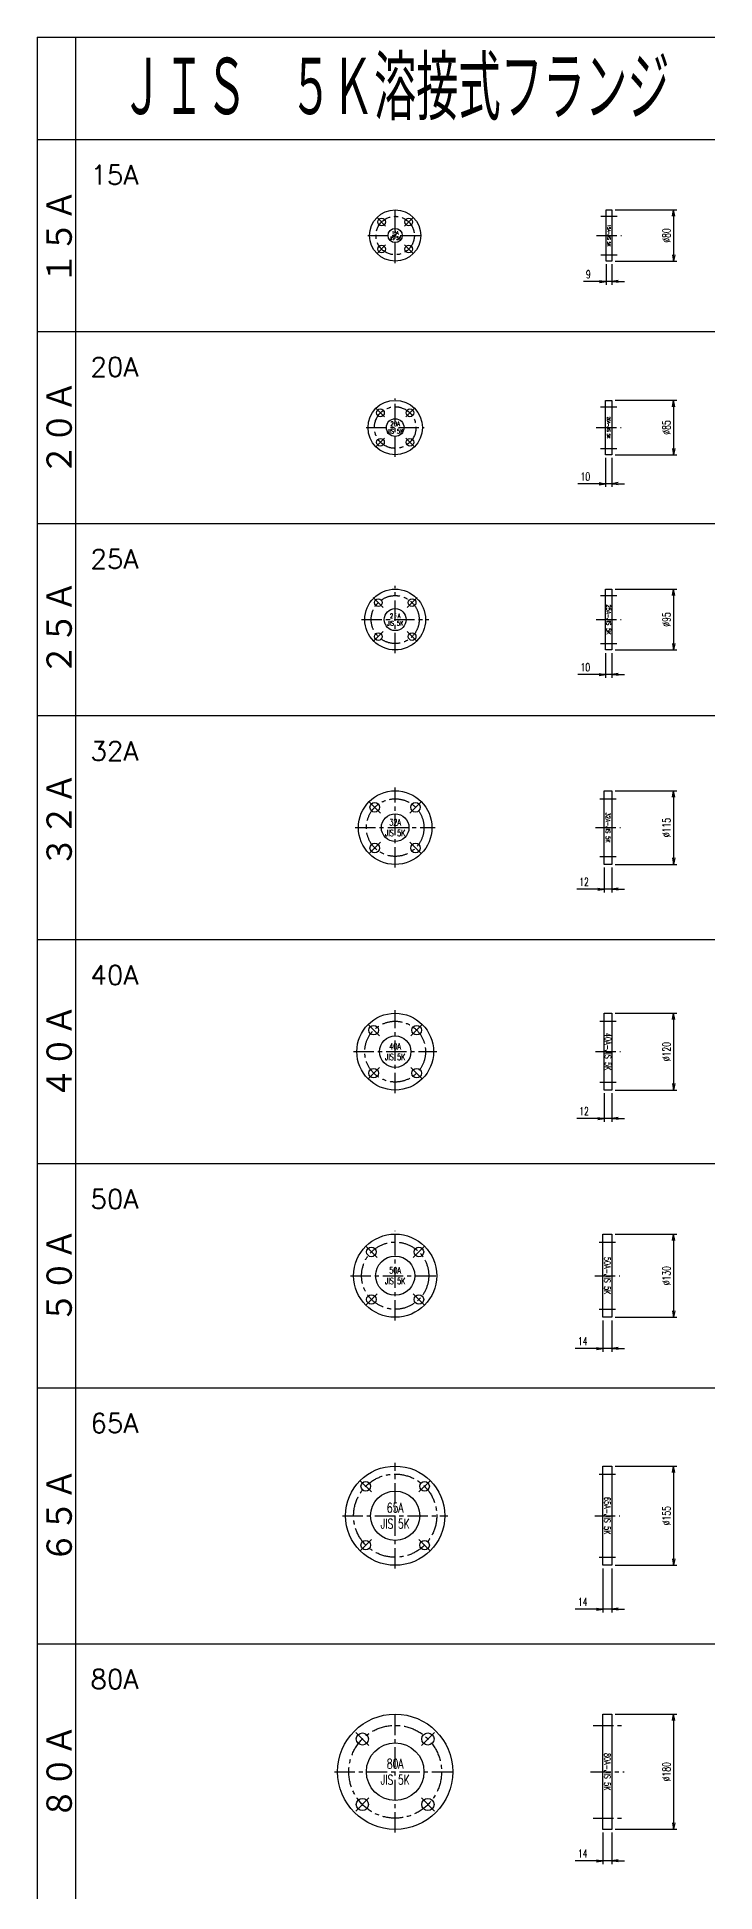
# Model space of a CAD drawing. Header units: millimetres. Extents: x 2090 to 42062, y -14812 to 2738.
# Drawn here: x 3265 to 4325, y -11950 to -9052 of the extents above; entities that cross this region are included whole.
import ezdxf

# ---------------------------------------------------------------- set-up
doc = ezdxf.new("R2010")
doc.units = ezdxf.units.MM
doc.header["$PDMODE"] = 35
doc.linetypes.add('CENTER', pattern=[50.8, 31.75, -6.35, 6.35, -6.35])
for name, color, linetype in [('#配管（SUS)', 220, 'Continuous'), ('DIM', 1, 'Continuous'), ('skeleton', 7, 'Continuous')]:
    doc.layers.add(name, color=color, linetype=linetype)
doc.styles.add('kpk', font='romans.shx', dxfattribs={"width": 0.7, "bigfont": 'extfont2.shx'})
doc.styles.get("Standard").update_dxf_attribs({"font": 'romans.shx', "bigfont": 'extfont.shx'})
doc.dimstyles.new('1／5～KPK', dxfattribs={"dimscale": 5, "dimtxt": 2.5, "dimasz": 2, "dimexe": 1, "dimexo": 1, "dimgap": 1, "dimtad": 3, "dimdsep": 46, "dimtxsty": 'kpk', "dimblk": 'OPEN', "dimcen": 2.5, "dimclrd": 9, "dimclre": 9, "dimclrt": 4, "dimadec": 1, "dimazin": 2, "dimtfac": 1, "dimtmove": 0, "dimatfit": 2, "dimldrblk": 'OPEN', "dimfxl": 1, "dimtfill": 1, "dimlwd": -1, "dimlwe": -1, "dimarcsym": 1})

# ---------------------------------------------------------------- blocks, each defined once
blk = doc.blocks.new('_Open')
at = {"color": 0, "linetype": 'ByBlock', "lineweight": -2}
for p, q in [((-1, 0.17), (0, 0)), ((-1, -0.17), (0, 0)), ((0, 0), (-1, 0))]:
    blk.add_line(p, q, dxfattribs=at)
blk = doc.blocks.new('*D1496')
at = {"layer": 'Defpoints', "color": 0, "linetype": 'ByBlock', "transparency": 16777216}
for p in [(4152.1, -10344.3), (4164.1, -10344.3), (4152.1, -10383)]:
    blk.add_point(p, dxfattribs=at)
at = {"layer": 'DIM', "color": 9, "transparency": 16777216}
for p, q in [((4152.1, -10349.3), (4152.1, -10388)), ((4164.1, -10349.3), (4164.1, -10388)), ((4142.1, -10383), (4109.2, -10383)), ((4164.1, -10383), (4152.1, -10383)), ((4174.1, -10383), (4184.1, -10383))]:
    blk.add_line(p, q, dxfattribs=at)
at = {"layer": 'DIM', "color": 9, "linetype": 'ByBlock', "transparency": 16777216, "xscale": 10, "yscale": 10, "zscale": 10}
blk.add_blockref('_Open', (4152.1, -10383), dxfattribs=at)
at = {"layer": 'DIM', "color": 9, "linetype": 'ByBlock', "transparency": 16777216, "xscale": 10, "yscale": 10, "zscale": 10, "rotation": 180}
blk.add_blockref('_Open', (4164.1, -10383), dxfattribs=at)
at = {"layer": 'DIM', "color": 4, "linetype": 'ByBlock', "transparency": 16777216, "insert": (4120.7, -10371.7), "char_height": 12.5, "attachment_point": 5, "style": 'kpk', "bg_fill": 3, "box_fill_scale": 1.1, "bg_fill_color": 256, "bg_fill_true_color": 13158600, "bg_fill_transparency": 0}
blk.add_mtext('12', dxfattribs=at)
blk = doc.blocks.new('*D1497')
at = {"layer": 'Defpoints', "color": 0, "linetype": 'ByBlock', "transparency": 16777216}
for p in [(4154.1, -10009.3), (4164.1, -10009.3), (4154.1, -10047.7)]:
    blk.add_point(p, dxfattribs=at)
at = {"layer": 'DIM', "color": 9, "transparency": 16777216}
for p, q in [((4154.1, -10014.3), (4154.1, -10052.7)), ((4164.1, -10014.3), (4164.1, -10052.7)), ((4144.1, -10047.7), (4111.2, -10047.7)), ((4164.1, -10047.7), (4154.1, -10047.7)), ((4174.1, -10047.7), (4184.1, -10047.7))]:
    blk.add_line(p, q, dxfattribs=at)
at = {"layer": 'DIM', "color": 9, "linetype": 'ByBlock', "transparency": 16777216, "xscale": 10, "yscale": 10, "zscale": 10}
blk.add_blockref('_Open', (4154.1, -10047.7), dxfattribs=at)
at = {"layer": 'DIM', "color": 9, "linetype": 'ByBlock', "transparency": 16777216, "xscale": 10, "yscale": 10, "zscale": 10, "rotation": 180}
blk.add_blockref('_Open', (4164.1, -10047.7), dxfattribs=at)
at = {"layer": 'DIM', "color": 4, "linetype": 'ByBlock', "transparency": 16777216, "insert": (4122.7, -10036.4), "char_height": 12.5, "attachment_point": 5, "style": 'kpk', "bg_fill": 3, "box_fill_scale": 1.1, "bg_fill_color": 256, "bg_fill_true_color": 13158600, "bg_fill_transparency": 0}
blk.add_mtext('10', dxfattribs=at)
blk = doc.blocks.new('*D1498')
at = {"layer": 'Defpoints', "color": 0, "linetype": 'ByBlock', "transparency": 16777216}
for p in [(4154.1, -9704.3), (4164.1, -9704.3), (4154.1, -9749.6)]:
    blk.add_point(p, dxfattribs=at)
at = {"layer": 'DIM', "color": 9, "transparency": 16777216}
for p, q in [((4154.1, -9709.3), (4154.1, -9754.6)), ((4164.1, -9709.3), (4164.1, -9754.6)), ((4144.1, -9749.6), (4111.2, -9749.6)), ((4164.1, -9749.6), (4154.1, -9749.6)), ((4174.1, -9749.6), (4184.1, -9749.6))]:
    blk.add_line(p, q, dxfattribs=at)
at = {"layer": 'DIM', "color": 9, "linetype": 'ByBlock', "transparency": 16777216, "xscale": 10, "yscale": 10, "zscale": 10}
blk.add_blockref('_Open', (4154.1, -9749.6), dxfattribs=at)
at = {"layer": 'DIM', "color": 9, "linetype": 'ByBlock', "transparency": 16777216, "xscale": 10, "yscale": 10, "zscale": 10, "rotation": 180}
blk.add_blockref('_Open', (4164.1, -9749.6), dxfattribs=at)
at = {"layer": 'DIM', "color": 4, "linetype": 'ByBlock', "transparency": 16777216, "insert": (4122.7, -9738.4), "char_height": 12.5, "attachment_point": 5, "style": 'kpk', "bg_fill": 3, "box_fill_scale": 1.1, "bg_fill_color": 256, "bg_fill_true_color": 13158600, "bg_fill_transparency": 0}
blk.add_mtext('10', dxfattribs=at)
blk = doc.blocks.new('*D1499')
at = {"layer": 'Defpoints', "color": 0, "linetype": 'ByBlock', "transparency": 16777216}
for p in [(4155.1, -9401.8), (4164.1, -9401.8), (4155.1, -9433.7)]:
    blk.add_point(p, dxfattribs=at)
at = {"layer": 'DIM', "color": 9, "transparency": 16777216}
for p, q in [((4155.1, -9406.8), (4155.1, -9438.7)), ((4164.1, -9406.8), (4164.1, -9438.7)), ((4145.1, -9433.7), (4119.7, -9433.7)), ((4164.1, -9433.7), (4155.1, -9433.7)), ((4174.1, -9433.7), (4184.1, -9433.7))]:
    blk.add_line(p, q, dxfattribs=at)
at = {"layer": 'DIM', "color": 9, "linetype": 'ByBlock', "transparency": 16777216, "xscale": 10, "yscale": 10, "zscale": 10}
blk.add_blockref('_Open', (4155.1, -9433.7), dxfattribs=at)
at = {"layer": 'DIM', "color": 9, "linetype": 'ByBlock', "transparency": 16777216, "xscale": 10, "yscale": 10, "zscale": 10, "rotation": 180}
blk.add_blockref('_Open', (4164.1, -9433.7), dxfattribs=at)
at = {"layer": 'DIM', "color": 4, "linetype": 'ByBlock', "transparency": 16777216, "insert": (4127.4, -9422.4), "char_height": 12.5, "attachment_point": 5, "style": 'kpk', "bg_fill": 3, "box_fill_scale": 1.1, "bg_fill_color": 256, "bg_fill_true_color": 13158600, "bg_fill_transparency": 0}
blk.add_mtext('9', dxfattribs=at)
blk = doc.blocks.new('*D1500')
at = {"layer": 'Defpoints', "color": 0, "linetype": 'ByBlock', "transparency": 16777216}
for p in [(4152.1, -10696.8), (4164.1, -10696.8), (4152.1, -10741.3)]:
    blk.add_point(p, dxfattribs=at)
at = {"layer": 'DIM', "color": 9, "transparency": 16777216}
for p, q in [((4152.1, -10701.8), (4152.1, -10746.3)), ((4164.1, -10701.8), (4164.1, -10746.3)), ((4142.1, -10741.3), (4109.2, -10741.3)), ((4164.1, -10741.3), (4152.1, -10741.3)), ((4174.1, -10741.3), (4184.1, -10741.3))]:
    blk.add_line(p, q, dxfattribs=at)
at = {"layer": 'DIM', "color": 9, "linetype": 'ByBlock', "transparency": 16777216, "xscale": 10, "yscale": 10, "zscale": 10}
blk.add_blockref('_Open', (4152.1, -10741.3), dxfattribs=at)
at = {"layer": 'DIM', "color": 9, "linetype": 'ByBlock', "transparency": 16777216, "xscale": 10, "yscale": 10, "zscale": 10, "rotation": 180}
blk.add_blockref('_Open', (4164.1, -10741.3), dxfattribs=at)
at = {"layer": 'DIM', "color": 4, "linetype": 'ByBlock', "transparency": 16777216, "insert": (4120.7, -10730), "char_height": 12.5, "attachment_point": 5, "style": 'kpk', "bg_fill": 3, "box_fill_scale": 1.1, "bg_fill_color": 256, "bg_fill_true_color": 13158600, "bg_fill_transparency": 0}
blk.add_mtext('12', dxfattribs=at)
blk = doc.blocks.new('*D1501')
at = {"layer": 'Defpoints', "color": 0, "linetype": 'ByBlock', "transparency": 16777216}
for p in [(4150.1, -11051.8), (4164.1, -11051.8), (4150.1, -11100.6)]:
    blk.add_point(p, dxfattribs=at)
at = {"layer": 'DIM', "color": 9, "transparency": 16777216}
for p, q in [((4150.1, -11056.8), (4150.1, -11105.6)), ((4164.1, -11056.8), (4164.1, -11105.6)), ((4140.1, -11100.6), (4106.8, -11100.6)), ((4164.1, -11100.6), (4150.1, -11100.6)), ((4174.1, -11100.6), (4184.1, -11100.6))]:
    blk.add_line(p, q, dxfattribs=at)
at = {"layer": 'DIM', "color": 9, "linetype": 'ByBlock', "transparency": 16777216, "xscale": 10, "yscale": 10, "zscale": 10}
blk.add_blockref('_Open', (4150.1, -11100.6), dxfattribs=at)
at = {"layer": 'DIM', "color": 9, "linetype": 'ByBlock', "transparency": 16777216, "xscale": 10, "yscale": 10, "zscale": 10, "rotation": 180}
blk.add_blockref('_Open', (4164.1, -11100.6), dxfattribs=at)
at = {"layer": 'DIM', "color": 4, "linetype": 'ByBlock', "transparency": 16777216, "insert": (4118.5, -11089.3), "char_height": 12.5, "attachment_point": 5, "style": 'kpk', "bg_fill": 3, "box_fill_scale": 1.1, "bg_fill_color": 256, "bg_fill_true_color": 13158600, "bg_fill_transparency": 0}
blk.add_mtext('14', dxfattribs=at)
blk = doc.blocks.new('*D1502')
at = {"layer": 'Defpoints', "color": 0, "linetype": 'ByBlock', "transparency": 16777216}
for p in [(4150.1, -11439.3), (4164.1, -11439.3), (4150.1, -11507.8)]:
    blk.add_point(p, dxfattribs=at)
at = {"layer": 'DIM', "color": 9, "transparency": 16777216}
for p, q in [((4150.1, -11444.3), (4150.1, -11512.8)), ((4164.1, -11444.3), (4164.1, -11512.8)), ((4140.1, -11507.8), (4106.8, -11507.8)), ((4164.1, -11507.8), (4150.1, -11507.8)), ((4174.1, -11507.8), (4184.1, -11507.8))]:
    blk.add_line(p, q, dxfattribs=at)
at = {"layer": 'DIM', "color": 9, "linetype": 'ByBlock', "transparency": 16777216, "xscale": 10, "yscale": 10, "zscale": 10}
blk.add_blockref('_Open', (4150.1, -11507.8), dxfattribs=at)
at = {"layer": 'DIM', "color": 9, "linetype": 'ByBlock', "transparency": 16777216, "xscale": 10, "yscale": 10, "zscale": 10, "rotation": 180}
blk.add_blockref('_Open', (4164.1, -11507.8), dxfattribs=at)
at = {"layer": 'DIM', "color": 4, "linetype": 'ByBlock', "transparency": 16777216, "insert": (4118.5, -11496.6), "char_height": 12.5, "attachment_point": 5, "style": 'kpk', "bg_fill": 3, "box_fill_scale": 1.1, "bg_fill_color": 256, "bg_fill_true_color": 13158600, "bg_fill_transparency": 0}
blk.add_mtext('14', dxfattribs=at)
blk = doc.blocks.new('*D1503')
at = {"layer": 'Defpoints', "color": 0, "linetype": 'ByBlock', "transparency": 16777216}
for p in [(4150.1, -11851.8), (4164.1, -11851.8), (4150.1, -11901)]:
    blk.add_point(p, dxfattribs=at)
at = {"layer": 'DIM', "color": 9, "transparency": 16777216}
for p, q in [((4150.1, -11856.8), (4150.1, -11906)), ((4164.1, -11856.8), (4164.1, -11906)), ((4140.1, -11901), (4106.8, -11901)), ((4164.1, -11901), (4150.1, -11901)), ((4174.1, -11901), (4184.1, -11901))]:
    blk.add_line(p, q, dxfattribs=at)
at = {"layer": 'DIM', "color": 9, "linetype": 'ByBlock', "transparency": 16777216, "xscale": 10, "yscale": 10, "zscale": 10}
blk.add_blockref('_Open', (4150.1, -11901), dxfattribs=at)
at = {"layer": 'DIM', "color": 9, "linetype": 'ByBlock', "transparency": 16777216, "xscale": 10, "yscale": 10, "zscale": 10, "rotation": 180}
blk.add_blockref('_Open', (4164.1, -11901), dxfattribs=at)
at = {"layer": 'DIM', "color": 4, "linetype": 'ByBlock', "transparency": 16777216, "insert": (4118.5, -11889.7), "char_height": 12.5, "attachment_point": 5, "style": 'kpk', "bg_fill": 3, "box_fill_scale": 1.1, "bg_fill_color": 256, "bg_fill_true_color": 13158600, "bg_fill_transparency": 0}
blk.add_mtext('14', dxfattribs=at)
blk = doc.blocks.new('*D1537')
at = {"layer": 'Defpoints', "color": 0, "linetype": 'ByBlock', "transparency": 16777216}
for p in [(4164.1, -9321.8), (4164.1, -9401.8), (4260.8, -9401.8)]:
    blk.add_point(p, dxfattribs=at)
at = {"layer": 'DIM', "color": 9, "transparency": 16777216}
for p, q in [((4169.1, -9321.8), (4265.8, -9321.8)), ((4260.8, -9331.8), (4260.8, -9391.8)), ((4169.1, -9401.8), (4265.8, -9401.8))]:
    blk.add_line(p, q, dxfattribs=at)
at = {"layer": 'DIM', "color": 9, "linetype": 'ByBlock', "transparency": 16777216, "xscale": 10, "yscale": 10, "zscale": 10}
for p, rotation in [((4260.8, -9321.8), 90), ((4260.8, -9401.8), 270)]:
    blk.add_blockref('_Open', p, dxfattribs=dict(at, rotation=rotation))
at = {"layer": 'DIM', "color": 4, "linetype": 'ByBlock', "transparency": 16777216, "insert": (4249.6, -9361.8), "char_height": 12.5, "attachment_point": 5, "rotation": 90, "style": 'kpk', "bg_fill": 3, "box_fill_scale": 1.1, "bg_fill_color": 256, "bg_fill_true_color": 13158600, "bg_fill_transparency": 0}
blk.add_mtext('%%C80', dxfattribs=at)
blk = doc.blocks.new('*D1456')
at = {"layer": 'Defpoints', "color": 0, "linetype": 'ByBlock', "transparency": 16777216}
for p in [(4164.1, -9619.3), (4164.1, -9704.3), (4260.8, -9704.3)]:
    blk.add_point(p, dxfattribs=at)
at = {"layer": 'DIM', "color": 9, "transparency": 16777216}
for p, q in [((4169.1, -9619.3), (4265.8, -9619.3)), ((4260.8, -9629.3), (4260.8, -9694.3)), ((4169.1, -9704.3), (4265.8, -9704.3))]:
    blk.add_line(p, q, dxfattribs=at)
at = {"layer": 'DIM', "color": 9, "linetype": 'ByBlock', "transparency": 16777216, "xscale": 10, "yscale": 10, "zscale": 10}
for p, rotation in [((4260.8, -9619.3), 90), ((4260.8, -9704.3), 270)]:
    blk.add_blockref('_Open', p, dxfattribs=dict(at, rotation=rotation))
at = {"layer": 'DIM', "color": 4, "linetype": 'ByBlock', "transparency": 16777216, "insert": (4249.6, -9661.8), "char_height": 12.5, "attachment_point": 5, "rotation": 90, "style": 'kpk', "bg_fill": 3, "box_fill_scale": 1.1, "bg_fill_color": 256, "bg_fill_true_color": 13158600, "bg_fill_transparency": 0}
blk.add_mtext('%%C85', dxfattribs=at)
blk = doc.blocks.new('*D1457')
at = {"layer": 'Defpoints', "color": 0, "linetype": 'ByBlock', "transparency": 16777216}
for p in [(4164.1, -9914.3), (4164.1, -10009.3), (4260.8, -10009.3)]:
    blk.add_point(p, dxfattribs=at)
at = {"layer": 'DIM', "color": 9, "transparency": 16777216}
for p, q in [((4169.1, -9914.3), (4265.8, -9914.3)), ((4260.8, -9924.3), (4260.8, -9999.3)), ((4169.1, -10009.3), (4265.8, -10009.3))]:
    blk.add_line(p, q, dxfattribs=at)
at = {"layer": 'DIM', "color": 9, "linetype": 'ByBlock', "transparency": 16777216, "xscale": 10, "yscale": 10, "zscale": 10}
for p, rotation in [((4260.8, -9914.3), 90), ((4260.8, -10009.3), 270)]:
    blk.add_blockref('_Open', p, dxfattribs=dict(at, rotation=rotation))
at = {"layer": 'DIM', "color": 4, "linetype": 'ByBlock', "transparency": 16777216, "insert": (4249.6, -9961.8), "char_height": 12.5, "attachment_point": 5, "rotation": 90, "style": 'kpk', "bg_fill": 3, "box_fill_scale": 1.1, "bg_fill_color": 256, "bg_fill_true_color": 13158600, "bg_fill_transparency": 0}
blk.add_mtext('%%C95', dxfattribs=at)
blk = doc.blocks.new('*D1458')
at = {"layer": 'Defpoints', "color": 0, "linetype": 'ByBlock', "transparency": 16777216}
for p in [(4164.1, -10229.3), (4164.1, -10344.3), (4260.8, -10344.3)]:
    blk.add_point(p, dxfattribs=at)
at = {"layer": 'DIM', "color": 9, "transparency": 16777216}
for p, q in [((4169.1, -10229.3), (4265.8, -10229.3)), ((4260.8, -10239.3), (4260.8, -10334.3)), ((4169.1, -10344.3), (4265.8, -10344.3))]:
    blk.add_line(p, q, dxfattribs=at)
at = {"layer": 'DIM', "color": 9, "linetype": 'ByBlock', "transparency": 16777216, "xscale": 10, "yscale": 10, "zscale": 10}
for p, rotation in [((4260.8, -10229.3), 90), ((4260.8, -10344.3), 270)]:
    blk.add_blockref('_Open', p, dxfattribs=dict(at, rotation=rotation))
at = {"layer": 'DIM', "color": 4, "linetype": 'ByBlock', "transparency": 16777216, "insert": (4249.6, -10286.8), "char_height": 12.5, "attachment_point": 5, "rotation": 90, "style": 'kpk', "bg_fill": 3, "box_fill_scale": 1.1, "bg_fill_color": 256, "bg_fill_true_color": 13158600, "bg_fill_transparency": 0}
blk.add_mtext('%%C115', dxfattribs=at)
blk = doc.blocks.new('*D1459')
at = {"layer": 'Defpoints', "color": 0, "linetype": 'ByBlock', "transparency": 16777216}
for p in [(4164.1, -10576.8), (4164.1, -10696.8), (4260.8, -10696.8)]:
    blk.add_point(p, dxfattribs=at)
at = {"layer": 'DIM', "color": 9, "transparency": 16777216}
for p, q in [((4169.1, -10576.8), (4265.8, -10576.8)), ((4260.8, -10586.8), (4260.8, -10686.8)), ((4169.1, -10696.8), (4265.8, -10696.8))]:
    blk.add_line(p, q, dxfattribs=at)
at = {"layer": 'DIM', "color": 9, "linetype": 'ByBlock', "transparency": 16777216, "xscale": 10, "yscale": 10, "zscale": 10}
for p, rotation in [((4260.8, -10576.8), 90), ((4260.8, -10696.8), 270)]:
    blk.add_blockref('_Open', p, dxfattribs=dict(at, rotation=rotation))
at = {"layer": 'DIM', "color": 4, "linetype": 'ByBlock', "transparency": 16777216, "insert": (4249.6, -10636.8), "char_height": 12.5, "attachment_point": 5, "rotation": 90, "style": 'kpk', "bg_fill": 3, "box_fill_scale": 1.1, "bg_fill_color": 256, "bg_fill_true_color": 13158600, "bg_fill_transparency": 0}
blk.add_mtext('%%C120', dxfattribs=at)
blk = doc.blocks.new('*D1460')
at = {"layer": 'Defpoints', "color": 0, "linetype": 'ByBlock', "transparency": 16777216}
for p in [(4164.1, -10921.8), (4164.1, -11051.8), (4260.8, -11051.8)]:
    blk.add_point(p, dxfattribs=at)
at = {"layer": 'DIM', "color": 9, "transparency": 16777216}
for p, q in [((4169.1, -10921.8), (4265.8, -10921.8)), ((4260.8, -10931.8), (4260.8, -11041.8)), ((4169.1, -11051.8), (4265.8, -11051.8))]:
    blk.add_line(p, q, dxfattribs=at)
at = {"layer": 'DIM', "color": 9, "linetype": 'ByBlock', "transparency": 16777216, "xscale": 10, "yscale": 10, "zscale": 10}
for p, rotation in [((4260.8, -10921.8), 90), ((4260.8, -11051.8), 270)]:
    blk.add_blockref('_Open', p, dxfattribs=dict(at, rotation=rotation))
at = {"layer": 'DIM', "color": 4, "linetype": 'ByBlock', "transparency": 16777216, "insert": (4249.6, -10986.8), "char_height": 12.5, "attachment_point": 5, "rotation": 90, "style": 'kpk', "bg_fill": 3, "box_fill_scale": 1.1, "bg_fill_color": 256, "bg_fill_true_color": 13158600, "bg_fill_transparency": 0}
blk.add_mtext('%%C130', dxfattribs=at)
blk = doc.blocks.new('*D1461')
at = {"layer": 'Defpoints', "color": 0, "linetype": 'ByBlock', "transparency": 16777216}
for p in [(4164.1, -11284.3), (4164.1, -11439.3), (4260.8, -11439.3)]:
    blk.add_point(p, dxfattribs=at)
at = {"layer": 'DIM', "color": 9, "transparency": 16777216}
for p, q in [((4169.1, -11284.3), (4265.8, -11284.3)), ((4260.8, -11294.3), (4260.8, -11429.3)), ((4169.1, -11439.3), (4265.8, -11439.3))]:
    blk.add_line(p, q, dxfattribs=at)
at = {"layer": 'DIM', "color": 9, "linetype": 'ByBlock', "transparency": 16777216, "xscale": 10, "yscale": 10, "zscale": 10}
for p, rotation in [((4260.8, -11284.3), 90), ((4260.8, -11439.3), 270)]:
    blk.add_blockref('_Open', p, dxfattribs=dict(at, rotation=rotation))
at = {"layer": 'DIM', "color": 4, "linetype": 'ByBlock', "transparency": 16777216, "insert": (4249.6, -11361.8), "char_height": 12.5, "attachment_point": 5, "rotation": 90, "style": 'kpk', "bg_fill": 3, "box_fill_scale": 1.1, "bg_fill_color": 256, "bg_fill_true_color": 13158600, "bg_fill_transparency": 0}
blk.add_mtext('%%C155', dxfattribs=at)
blk = doc.blocks.new('*D1462')
at = {"layer": 'Defpoints', "color": 0, "linetype": 'ByBlock', "transparency": 16777216}
for p in [(4164.1, -11671.8), (4164.1, -11851.8), (4260.8, -11851.8)]:
    blk.add_point(p, dxfattribs=at)
at = {"layer": 'DIM', "color": 9, "transparency": 16777216}
for p, q in [((4169.1, -11671.8), (4265.8, -11671.8)), ((4260.8, -11681.8), (4260.8, -11841.8)), ((4169.1, -11851.8), (4265.8, -11851.8))]:
    blk.add_line(p, q, dxfattribs=at)
at = {"layer": 'DIM', "color": 9, "linetype": 'ByBlock', "transparency": 16777216, "xscale": 10, "yscale": 10, "zscale": 10}
for p, rotation in [((4260.8, -11671.8), 90), ((4260.8, -11851.8), 270)]:
    blk.add_blockref('_Open', p, dxfattribs=dict(at, rotation=rotation))
at = {"layer": 'DIM', "color": 4, "linetype": 'ByBlock', "transparency": 16777216, "insert": (4249.6, -11761.8), "char_height": 12.5, "attachment_point": 5, "rotation": 90, "style": 'kpk', "bg_fill": 3, "box_fill_scale": 1.1, "bg_fill_color": 256, "bg_fill_true_color": 13158600, "bg_fill_transparency": 0}
blk.add_mtext('%%C180', dxfattribs=at)
blk = doc.blocks.new('*U1542')
at = {"layer": '#配管（SUS)', "color": 2, "linetype": 'CENTER'}
blk.add_line((6.4, -6.4), (-6.4, 6.4), dxfattribs=at)
at = {"layer": '#配管（SUS)', "color": 0, "linetype": 'ByBlock'}
blk.add_circle((0, 0), 6, dxfattribs=at)
blk = doc.blocks.new('*U1543')
at = {"layer": '#配管（SUS)', "color": 0, "linetype": 'ByBlock', "lineweight": -2}
blk.add_blockref('*U1542', (3804.1, -9340.6), dxfattribs=at)
for p, rotation in [((3846.6, -9340.6), 270), ((3804.1, -9383), 90), ((3846.6, -9383), 180)]:
    blk.add_blockref('*U1542', p, dxfattribs=dict(at, rotation=rotation))
blk = doc.blocks.new('*U1544')
at = {"layer": '#配管（SUS)', "color": 2, "linetype": 'CENTER'}
blk.add_line((6.4, -6.4), (-6.4, 6.4), dxfattribs=at)
at = {"layer": '#配管（SUS)', "color": 0, "linetype": 'ByBlock'}
blk.add_circle((0, 0), 6, dxfattribs=at)
blk = doc.blocks.new('*U1545')
at = {"layer": '#配管（SUS)', "color": 0, "linetype": 'ByBlock', "lineweight": -2}
blk.add_blockref('*U1544', (3804.1, -9340.6), dxfattribs=at)
for p, rotation in [((3846.6, -9340.6), 270), ((3804.1, -9383), 90), ((3846.6, -9383), 180)]:
    blk.add_blockref('*U1544', p, dxfattribs=dict(at, rotation=rotation))
blk = doc.blocks.new('A$C5972304B')
at = {"layer": '#配管（SUS)', "color": 2, "linetype": 'CENTER'}
for p, q in [((0, -43), (0, 43)), ((-43, 0), (43, 0)), ((-43, 0), (43, 0))]:
    blk.add_line(p, q, dxfattribs=at)
at = {"layer": '#配管（SUS)', "color": 0, "linetype": 'ByBlock'}
for radius in [40, 40, 11.1, 11.1]:
    blk.add_circle((0, 0), radius, dxfattribs=at)
at = {"layer": '#配管（SUS)', "color": 2, "linetype": 'CENTER'}
blk.add_circle((0, 0), 30, dxfattribs=at)
blk.add_circle((0, 0), 30, dxfattribs=at)
at = {"layer": '#配管（SUS)', "color": 0, "linetype": 'ByBlock'}
for name in ['*U1543', '*U1545']:
    blk.add_blockref(name, (-3825.4, 9361.8), dxfattribs=at)
at = {"layer": 'Defpoints', "color": 5, "insert": (0, 0), "char_height": 5, "attachment_point": 5}
blk.add_mtext('{\\W0.7;15A\\PJIS 5K}', dxfattribs=at)
blk.add_mtext('{\\W0.7;15A\\PJIS 5K}', dxfattribs=at)
blk = doc.blocks.new('A$C7A051A1D')
at = {"layer": '#配管（SUS)', "color": 2, "linetype": 'CENTER'}
for p, q in [((-17.4, 30), (8.4, 30)), ((-24.1, 0), (15.1, 0)), ((-17.4, -30), (8.4, -30))]:
    blk.add_line(p, q, dxfattribs=at)
at = {"layer": '#配管（SUS)', "color": 0, "linetype": 'ByBlock'}
blk.add_lwpolyline([(-9, 40), (0, 40), (0, -40), (-9, -40)], close=True, dxfattribs=at)
at = {"layer": 'Defpoints', "color": 5, "insert": (-4.5, 0), "char_height": 5, "attachment_point": 5, "rotation": 270}
blk.add_mtext('{\\W0.7;15A-JIS 5K}', dxfattribs=at)
blk = doc.blocks.new('A$C0BD33B62')
at = {"layer": '#配管（SUS)', "color": 2, "linetype": 'CENTER'}
for p, q in [((-16.6, 16.6), (-29.3, 29.3)), ((0, -45.5), (0, 45.5)), ((16.6, 16.6), (29.3, 29.3)), ((-45.5, 0), (45.5, 0)), ((-16.6, -16.6), (-29.3, -29.3)), ((16.6, -16.6), (29.3, -29.3))]:
    blk.add_line(p, q, dxfattribs=at)
at = {"layer": '#配管（SUS)', "color": 0, "linetype": 'ByBlock'}
for centre, radius in [((0, 0), 42.5), ((-23, 23), 6), ((23, 23), 6), ((0, 0), 13.8), ((-23, -23), 6), ((23, -23), 6)]:
    blk.add_circle(centre, radius, dxfattribs=at)
at = {"layer": '#配管（SUS)', "color": 2, "linetype": 'CENTER'}
blk.add_circle((0, 0), 32.5, dxfattribs=at)
at = {"layer": 'Defpoints', "color": 5, "insert": (0, 0), "char_height": 7, "attachment_point": 5}
blk.add_mtext('{\\W0.7;20A\\PJIS 5K}', dxfattribs=at)
blk = doc.blocks.new('A$C27AB7641')
at = {"layer": '#配管（SUS)', "color": 2, "linetype": 'CENTER'}
for p, q in [((-17.9, 32.5), (7.9, 32.5)), ((-24.6, 0), (14.6, 0)), ((-17.9, -32.5), (7.9, -32.5))]:
    blk.add_line(p, q, dxfattribs=at)
at = {"layer": '#配管（SUS)', "color": 0, "linetype": 'ByBlock'}
blk.add_lwpolyline([(-10, 42.5), (0, 42.5), (0, -42.5), (-10, -42.5)], close=True, dxfattribs=at)
at = {"layer": 'Defpoints', "color": 5, "insert": (-5, 0), "char_height": 5, "attachment_point": 5, "rotation": 270}
blk.add_mtext('{\\W0.7;20A-JIS 5K}', dxfattribs=at)
blk = doc.blocks.new('A$C3FFE7BC4')
at = {"layer": '#配管（SUS)', "color": 2, "linetype": 'CENTER'}
for p, q in [((-18.7, 18.7), (-34.3, 34.3)), ((0, -52.5), (0, 52.5)), ((18.7, 18.7), (34.3, 34.3)), ((-52.5, 0), (52.5, 0)), ((-18.7, -18.7), (-34.3, -34.3)), ((18.7, -18.7), (34.3, -34.3))]:
    blk.add_line(p, q, dxfattribs=at)
at = {"layer": '#配管（SUS)', "color": 0, "linetype": 'ByBlock'}
for centre, radius in [((0, 0), 47.5), ((-26.5, 26.5), 6), ((26.5, 26.5), 6), ((0, 0), 17.2), ((-26.5, -26.5), 6), ((26.5, -26.5), 6)]:
    blk.add_circle(centre, radius, dxfattribs=at)
at = {"layer": '#配管（SUS)', "color": 2, "linetype": 'CENTER'}
blk.add_circle((0, 0), 37.5, dxfattribs=at)
at = {"layer": 'Defpoints', "color": 5, "insert": (0, 0), "char_height": 7, "attachment_point": 5}
blk.add_mtext('{\\W0.7;2５A\\PJIS 5K}', dxfattribs=at)
blk = doc.blocks.new('A$C0F1C7456')
at = {"layer": '#配管（SUS)', "color": 2, "linetype": 'CENTER'}
for p, q in [((-17.9, 37.5), (7.9, 37.5)), ((-24.6, 0), (14.6, 0)), ((-17.9, -37.5), (7.9, -37.5))]:
    blk.add_line(p, q, dxfattribs=at)
at = {"layer": '#配管（SUS)', "color": 0, "linetype": 'ByBlock'}
blk.add_lwpolyline([(-10, 47.5), (0, 47.5), (0, -47.5), (-10, -47.5)], close=True, dxfattribs=at)
at = {"layer": 'Defpoints', "color": 5, "insert": (-5, 0), "char_height": 7, "attachment_point": 5, "rotation": 270}
blk.add_mtext('{\\W0.7;25A-JIS 5K}', dxfattribs=at)
blk = doc.blocks.new('*U1552')
at = {"layer": '#配管（SUS)', "color": 2, "linetype": 'CENTER'}
blk.add_line((9.1, -9.1), (-9.1, 9.1), dxfattribs=at)
at = {"layer": '#配管（SUS)', "color": 0, "linetype": 'ByBlock'}
blk.add_circle((0, 0), 7.5, dxfattribs=at)
blk = doc.blocks.new('*U1553')
at = {"color": 0, "linetype": 'ByBlock', "lineweight": -2}
blk.add_blockref('*U1552', (3793.5, -10255), dxfattribs=at)
for p, rotation in [((3857.2, -10255), 270), ((3793.5, -10318.7), 90), ((3857.2, -10318.7), 180)]:
    blk.add_blockref('*U1552', p, dxfattribs=dict(at, rotation=rotation))
blk = doc.blocks.new('A$C5BC417AB')
at = {"layer": '#配管（SUS)', "color": 2, "linetype": 'CENTER'}
for p, q in [((0, -62.5), (0, 62.5)), ((-62.5, 0), (62.5, 0))]:
    blk.add_line(p, q, dxfattribs=at)
at = {"layer": '#配管（SUS)', "color": 0, "linetype": 'ByBlock'}
for radius in [57.5, 21.6]:
    blk.add_circle((0, 0), radius, dxfattribs=at)
at = {"layer": '#配管（SUS)', "color": 2, "linetype": 'CENTER'}
blk.add_circle((0, 0), 45, dxfattribs=at)
at = {"color": 0, "linetype": 'ByBlock'}
blk.add_blockref('*U1553', (-3825.4, 10286.8), dxfattribs=at)
at = {"layer": 'Defpoints', "color": 5, "insert": (0, 0), "char_height": 10, "attachment_point": 5}
blk.add_mtext('{\\W0.7;32A\\PJIS 5K}', dxfattribs=at)
blk = doc.blocks.new('A$C0BE15965')
at = {"layer": '#配管（SUS)', "color": 2, "linetype": 'CENTER'}
for p, q in [((-18.9, 45), (6.9, 45)), ((-25.6, 0), (13.6, 0)), ((-18.9, -45), (6.9, -45))]:
    blk.add_line(p, q, dxfattribs=at)
at = {"layer": '#配管（SUS)', "color": 0, "linetype": 'ByBlock'}
blk.add_lwpolyline([(0, -57.5), (-12, -57.5), (-12, 57.5), (0, 57.5)], close=True, dxfattribs=at)
at = {"layer": 'Defpoints', "color": 5, "insert": (-6, 0), "char_height": 7, "attachment_point": 5, "rotation": 270}
blk.add_mtext('{\\W0.7;32A-JIS 5K}', dxfattribs=at)
blk = doc.blocks.new('A$C1E35687A')
at = {"layer": '#配管（SUS)', "color": 2, "linetype": 'CENTER'}
for p, q in [((0, -65), (0, 65)), ((-24.7, 24.7), (-42.4, 42.4)), ((24.7, 24.7), (42.4, 42.4)), ((-65, 0), (65, 0)), ((-24.7, -24.7), (-42.4, -42.4)), ((24.7, -24.7), (42.4, -42.4))]:
    blk.add_line(p, q, dxfattribs=at)
at = {"layer": '#配管（SUS)', "color": 0, "linetype": 'ByBlock'}
for centre, radius in [((0, 0), 60), ((-33.6, 33.6), 7.5), ((33.6, 33.6), 7.5), ((0, 0), 24.6), ((-33.6, -33.6), 7.5), ((33.6, -33.6), 7.5)]:
    blk.add_circle(centre, radius, dxfattribs=at)
at = {"layer": '#配管（SUS)', "color": 2, "linetype": 'CENTER'}
blk.add_circle((0, 0), 47.5, dxfattribs=at)
at = {"layer": 'Defpoints', "color": 5, "insert": (0, 0), "char_height": 10, "attachment_point": 5}
blk.add_mtext('{\\W0.7;40A\\PJIS 5K}', dxfattribs=at)
blk = doc.blocks.new('A$C45F558C1')
at = {"layer": '#配管（SUS)', "color": 2, "linetype": 'CENTER'}
for p, q in [((-18.9, 47.5), (6.9, 47.5)), ((-25.6, 0), (13.6, 0)), ((-18.9, -47.5), (6.9, -47.5))]:
    blk.add_line(p, q, dxfattribs=at)
at = {"layer": '#配管（SUS)', "color": 0, "linetype": 'ByBlock'}
blk.add_lwpolyline([(0, -60), (-12, -60), (-12, 60), (0, 60)], close=True, dxfattribs=at)
at = {"layer": 'Defpoints', "color": 5, "insert": (-6, 0), "char_height": 10, "attachment_point": 5, "rotation": 270}
blk.add_mtext('{\\W0.7;40A-JIS 5K}', dxfattribs=at)
blk = doc.blocks.new('*U1558')
at = {"layer": '#配管（SUS)', "color": 2, "linetype": 'CENTER'}
blk.add_line((8.8, -8.8), (-8.8, 8.8), dxfattribs=at)
at = {"layer": '#配管（SUS)', "color": 0, "linetype": 'ByBlock'}
blk.add_circle((0, 0), 7.5, dxfattribs=at)
blk = doc.blocks.new('*U1559')
at = {"color": 0, "linetype": 'ByBlock', "lineweight": -2}
blk.add_blockref('*U1558', (3788.2, -10949.7), dxfattribs=at)
for p, rotation in [((3862.5, -10949.7), 269.9999999999999), ((3788.2, -11024), 89.99999999999994), ((3862.5, -11024), 180)]:
    blk.add_blockref('*U1558', p, dxfattribs=dict(at, rotation=rotation))
blk = doc.blocks.new('A$C17BC2255')
at = {"layer": '#配管（SUS)', "color": 2, "linetype": 'CENTER'}
for p, q in [((0, -70), (0, 70)), ((-70, 0), (70, 0))]:
    blk.add_line(p, q, dxfattribs=at)
at = {"layer": '#配管（SUS)', "color": 0, "linetype": 'ByBlock'}
for radius in [65, 30.6]:
    blk.add_circle((0, 0), radius, dxfattribs=at)
at = {"layer": '#配管（SUS)', "color": 2, "linetype": 'CENTER'}
blk.add_circle((0, 0), 52.5, dxfattribs=at)
at = {"color": 0, "linetype": 'ByBlock'}
blk.add_blockref('*U1559', (-3825.4, 10986.8), dxfattribs=at)
at = {"layer": 'Defpoints', "color": 5, "insert": (0, 0), "char_height": 10, "attachment_point": 5}
blk.add_mtext('{\\W0.7;50A\\PJIS 5K}', dxfattribs=at)
blk = doc.blocks.new('A$C404808EC')
at = {"layer": '#配管（SUS)', "color": 2, "linetype": 'CENTER'}
for p, q in [((-19.9, 52.5), (5.9, 52.5)), ((-26.8, 0), (12.4, 0)), ((-26.7, 0), (12.4, 0)), ((-19.9, -52.5), (5.9, -52.5))]:
    blk.add_line(p, q, dxfattribs=at)
at = {"layer": '#配管（SUS)', "color": 0, "linetype": 'ByBlock'}
blk.add_lwpolyline([(0, -65), (-14, -65), (-14, 65), (0, 65)], close=True, dxfattribs=at)
at = {"layer": 'Defpoints', "color": 5, "insert": (-7, 0), "char_height": 10, "attachment_point": 5, "rotation": 270}
blk.add_mtext('{\\W0.7;50A-JIS 5K}', dxfattribs=at)
blk = doc.blocks.new('*U1562')
at = {"layer": '#配管（SUS)', "color": 2, "linetype": 'CENTER'}
blk.add_line((8.8, -8.8), (-8.8, 8.8), dxfattribs=at)
at = {"layer": '#配管（SUS)', "color": 0, "linetype": 'ByBlock'}
blk.add_circle((0, 0), 7.5, dxfattribs=at)
blk = doc.blocks.new('*U1563')
at = {"color": 0, "linetype": 'ByBlock', "lineweight": -2}
blk.add_blockref('*U1562', (3779.4, -11315.9), dxfattribs=at)
for p, rotation in [((3871.3, -11315.9), 270), ((3779.4, -11407.8), 90.00000000000001), ((3871.3, -11407.8), 180)]:
    blk.add_blockref('*U1562', p, dxfattribs=dict(at, rotation=rotation))
blk = doc.blocks.new('A$C2A613C2E')
at = {"layer": '#配管（SUS)', "color": 2, "linetype": 'CENTER'}
for p, q in [((0, -82.5), (0, 82.5)), ((-82.5, 0), (82.5, 0))]:
    blk.add_line(p, q, dxfattribs=at)
at = {"layer": '#配管（SUS)', "color": 0, "linetype": 'ByBlock'}
for radius in [77.5, 38.5]:
    blk.add_circle((0, 0), radius, dxfattribs=at)
at = {"layer": '#配管（SUS)', "color": 2, "linetype": 'CENTER'}
blk.add_circle((0, 0), 65, dxfattribs=at)
at = {"color": 0, "linetype": 'ByBlock'}
blk.add_blockref('*U1563', (-3825.4, 11361.8), dxfattribs=at)
at = {"layer": 'Defpoints', "color": 5, "insert": (0, 0), "char_height": 15, "attachment_point": 5}
blk.add_mtext('{\\W0.7;65A\\PJIS 5K}', dxfattribs=at)
blk = doc.blocks.new('A$C0AA63AE5')
at = {"layer": '#配管（SUS)', "color": 2, "linetype": 'CENTER'}
for p, q in [((-19.8, 65), (5.9, 65)), ((-26.7, 0), (12.4, 0)), ((-19.8, -65), (5.9, -65))]:
    blk.add_line(p, q, dxfattribs=at)
at = {"layer": '#配管（SUS)', "color": 0, "linetype": 'ByBlock'}
blk.add_lwpolyline([(-14, 77.5), (0, 77.5), (0, -77.5), (-14, -77.5)], close=True, dxfattribs=at)
at = {"layer": 'Defpoints', "color": 5, "insert": (-7, 0), "char_height": 10, "attachment_point": 5, "rotation": 270}
blk.add_mtext('{\\W0.7;65A-JIS 5K}', dxfattribs=at)
blk = doc.blocks.new('*U1566')
at = {"layer": '#配管（SUS)', "color": 2, "linetype": 'CENTER'}
blk.add_line((10.3, -10.3), (-10.3, 10.3), dxfattribs=at)
at = {"layer": '#配管（SUS)', "color": 0, "linetype": 'ByBlock'}
blk.add_circle((0, 0), 9.5, dxfattribs=at)
blk = doc.blocks.new('*U1567')
at = {"color": 0, "linetype": 'ByBlock', "lineweight": -2}
blk.add_blockref('*U1566', (3774.1, -11710.6), dxfattribs=at)
for p, rotation in [((3876.6, -11710.6), 270), ((3774.1, -11813.1), 90), ((3876.6, -11813.1), 180)]:
    blk.add_blockref('*U1566', p, dxfattribs=dict(at, rotation=rotation))
blk = doc.blocks.new('A$C4D0028AF')
at = {"layer": '#配管（SUS)', "color": 2, "linetype": 'CENTER'}
for p, q in [((0, -95), (0, 95)), ((-95, 0), (95, 0))]:
    blk.add_line(p, q, dxfattribs=at)
at = {"layer": '#配管（SUS)', "color": 0, "linetype": 'ByBlock'}
for radius in [90, 45]:
    blk.add_circle((0, 0), radius, dxfattribs=at)
at = {"layer": '#配管（SUS)', "color": 2, "linetype": 'CENTER'}
blk.add_circle((0, 0), 72.5, dxfattribs=at)
at = {"color": 0, "linetype": 'ByBlock'}
blk.add_blockref('*U1567', (-3825.4, 11761.8), dxfattribs=at)
at = {"layer": 'Defpoints', "color": 5, "insert": (0, 0), "char_height": 15, "attachment_point": 5}
blk.add_mtext('{\\W0.7;80A\\PJIS 5K}', dxfattribs=at)
blk = doc.blocks.new('A$C76167E8B')
at = {"layer": '#配管（SUS)', "color": 2, "linetype": 'CENTER'}
for p, q in [((-29, 72.5), (15, 72.5)), ((-33.4, 0), (19.4, 0)), ((-29, -72.5), (15, -72.5))]:
    blk.add_line(p, q, dxfattribs=at)
at = {"layer": '#配管（SUS)', "color": 0, "linetype": 'ByBlock'}
blk.add_lwpolyline([(-14, 90), (0, 90), (0, -90), (-14, -90)], close=True, dxfattribs=at)
at = {"layer": 'Defpoints', "color": 5, "insert": (-7, 0), "char_height": 10, "attachment_point": 5, "rotation": 270}
blk.add_mtext('{\\W0.7;80A-JIS 5K}', dxfattribs=at)

msp = doc.modelspace()

# ---------------------------------------------------------------- linework, layer by layer
at = {"layer": 'skeleton'}
for p, q in [((3265.36, -9051.834), (3265.36, -14811.834)), ((3265.36, -9051.834), (3325.36, -9051.834)), ((3325.36, -9051.834), (3325.36, -14811.834)), ((3325.36, -9051.834), (4325.36, -9051.834)), ((3265.36, -9211.834), (3325.36, -9211.834)), ((3325.36, -9211.834), (4325.36, -9211.834)), ((3265.36, -9511.834), (3325.36, -9511.834)), ((3325.36, -9511.834), (4325.36, -9511.834)), ((3265.36, -9811.834), (3325.36, -9811.834)), ((3325.36, -9811.834), (4325.36, -9811.834)), ((3265.36, -10111.834), (3325.36, -10111.834)), ((3325.36, -10111.834), (4325.36, -10111.834)), ((3265.36, -10461.834), (3325.36, -10461.834)), ((3325.36, -10461.834), (4325.36, -10461.834)), ((3265.36, -10811.834), (3325.36, -10811.834)), ((3325.36, -10811.834), (4325.36, -10811.834)), ((3265.36, -11161.834), (3325.36, -11161.834)), ((3325.36, -11161.834), (4325.36, -11161.834)), ((3265.36, -11561.834), (3325.36, -11561.834)), ((3325.36, -11561.834), (4325.36, -11561.834))]:
    msp.add_line(p, q, dxfattribs=at)

# ---------------------------------------------------------------- block references
at = {"layer": '#配管（SUS)'}
for name, p in [('A$C5972304B', (3825.36, -9361.834)), ('A$C0BD33B62', (3825.36, -9661.834)), ('A$C3FFE7BC4', (3825.36, -9961.834)), ('A$C5BC417AB', (3825.36, -10286.834)), ('A$C1E35687A', (3825.36, -10636.834)), ('A$C17BC2255', (3825.36, -10986.834)), ('A$C2A613C2E', (3825.36, -11361.834)), ('A$C4D0028AF', (3825.36, -11761.834))]:
    msp.add_blockref(name, p, dxfattribs=at)

# ---------------------------------------------------------------- texts
at = {"color": 71, "char_height": 30, "attachment_point": 4}
for s, insert in [('15A', (3348.918, -9267.139)), ('20A', (3348.918, -9567.139)), ('25A', (3348.918, -9867.139)), ('32A', (3348.918, -10167.139)), ('40A', (3348.918, -10517.139)), ('50A', (3348.918, -10867.139)), ('65A', (3348.918, -11217.139)), ('80A', (3348.918, -11617.139))]:
    msp.add_mtext(s, dxfattribs=dict(at, insert=insert))
at = {"layer": 'skeleton', "insert": (3825.36, -9131.834), "char_height": 100, "attachment_point": 5}
msp.add_mtext('{\\W0.6;ＪＩＳ\u3000５Ｋ溶接式フランジ}', dxfattribs=at)
at = {"layer": 'skeleton', "char_height": 45, "attachment_point": 5, "rotation": 90}
for s, insert in [('１５Ａ', (3301.532, -9363.572)), ('２０Ａ', (3301.532, -9662.328)), ('２５Ａ', (3301.532, -9974.839)), ('３２Ａ', (3301.532, -10274.825)), ('４０Ａ', (3301.532, -10636.834)), ('５０Ａ', (3301.532, -10986.834)), ('６５Ａ', (3301.532, -11361.834)), ('８０Ａ', (3301.532, -11761.834))]:
    msp.add_mtext(s, dxfattribs=dict(at, insert=insert))

# ---------------------------------------------------------------- dimensions: what is measured, and where the dimension line sits
at = {"layer": 'DIM', "color": 0, "linetype": 'ByBlock'}
for base, p1, p2, picture, middle in [((4155.12, -9433.67), (4164.12, -9401.834), (4155.12, -9401.834), '*D1499', (4127.412, -9422.42)), ((4154.12, -9749.614), (4164.12, -9704.334), (4154.12, -9704.334), '*D1498', (4122.662, -9738.364)), ((4154.12, -10047.655), (4164.12, -10009.334), (4154.12, -10009.334), '*D1497', (4122.662, -10036.405)), ((4152.12, -10382.998), (4164.12, -10344.334), (4152.12, -10344.334), '*D1496', (4120.662, -10371.748)), ((4152.12, -10741.255), (4164.12, -10696.834), (4152.12, -10696.834), '*D1500', (4120.662, -10730.005)), ((4150.12, -11100.597), (4164.12, -11051.834), (4150.12, -11051.834), '*D1501', (4118.454, -11089.347)), ((4150.12, -11507.801), (4164.12, -11439.334), (4150.12, -11439.334), '*D1502', (4118.454, -11496.551)), ((4150.12, -11900.962), (4164.12, -11851.834), (4150.12, -11851.834), '*D1503', (4118.454, -11889.712))]:
    dim = msp.add_linear_dim(base=base, p1=p1, p2=p2, dimstyle='1／5～KPK', dxfattribs=at)
    dim.commit()
    dim.dimension.update_dxf_attribs({"geometry": picture, "text_midpoint": middle})

# ---------------------------------------------------------------- next in the draw order: dimensions: what is measured, and where the dimension line sits
for base, p1, p2, picture, middle in [((4260.83, -9401.834), (4164.12, -9321.834), (4164.12, -9401.834), '*D1537', (4249.58, -9361.834)), ((4260.83, -9704.334), (4164.12, -9619.334), (4164.12, -9704.334), '*D1456', (4249.58, -9661.834)), ((4260.83, -10009.334), (4164.12, -9914.334), (4164.12, -10009.334), '*D1457', (4249.58, -9961.834)), ((4260.83, -10344.334), (4164.12, -10229.334), (4164.12, -10344.334), '*D1458', (4249.58, -10286.834)), ((4260.83, -10696.834), (4164.12, -10576.834), (4164.12, -10696.834), '*D1459', (4249.58, -10636.834)), ((4260.83, -11051.834), (4164.12, -10921.834), (4164.12, -11051.834), '*D1460', (4249.58, -10986.834)), ((4260.83, -11439.334), (4164.12, -11284.334), (4164.12, -11439.334), '*D1461', (4249.58, -11361.834)), ((4260.83, -11851.834), (4164.12, -11671.834), (4164.12, -11851.834), '*D1462', (4249.58, -11761.834))]:
    dim = msp.add_linear_dim(base=base, p1=p1, p2=p2, angle=90, text='%%C<>', dimstyle='1／5～KPK', dxfattribs=at)
    dim.commit()
    dim.dimension.update_dxf_attribs({"geometry": picture, "text_midpoint": middle})

# ---------------------------------------------------------------- next in the draw order: block references
at = {"layer": '#配管（SUS)'}
for name, p in [('A$C7A051A1D', (4164.12, -9361.834)), ('A$C27AB7641', (4164.12, -9661.834)), ('A$C0F1C7456', (4164.12, -9961.834)), ('A$C0BE15965', (4164.12, -10286.834)), ('A$C45F558C1', (4164.12, -10636.834)), ('A$C404808EC', (4164.12, -10986.834)), ('A$C0AA63AE5', (4164.12, -11361.834)), ('A$C76167E8B', (4164.12, -11761.834))]:
    msp.add_blockref(name, p, dxfattribs=at)

doc.saveas('drawing.dxf')
